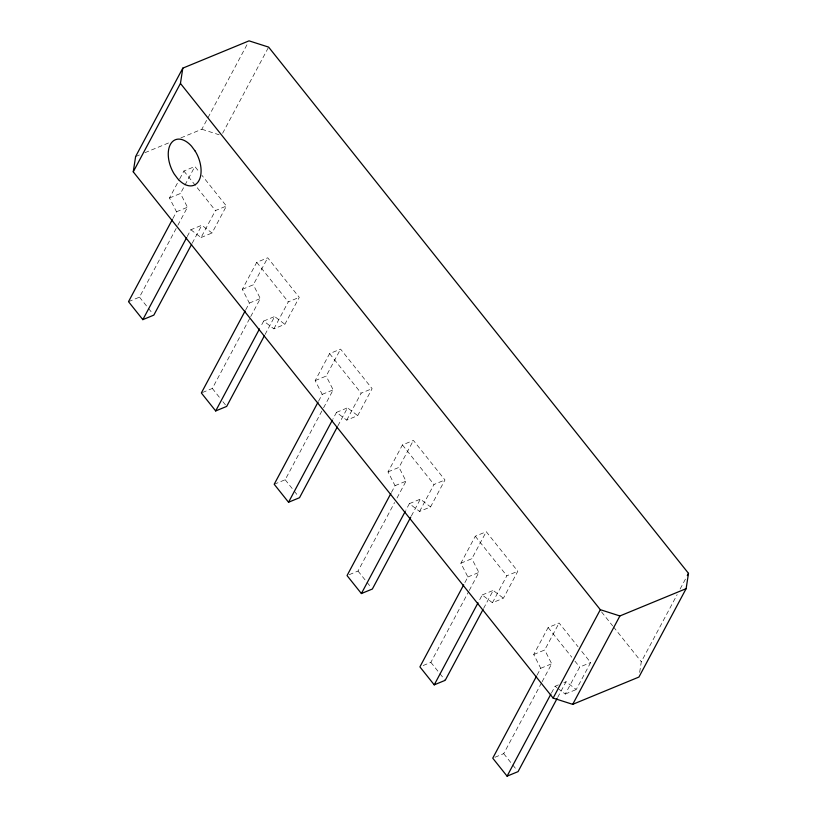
<?xml version="1.0" encoding="UTF-8"?>
<svg xmlns="http://www.w3.org/2000/svg" width="817" height="817" viewBox="0 0 817 817"><rect width="100%" height="100%" fill="white"/><g stroke="black" fill="none" stroke-linecap="round" stroke-linejoin="round"><path stroke-width="0.61" stroke-dasharray="4.08 3.06" d="M639.66 672.35L641.304 661.75L677.15 594.623M180.935 137.859L201.84 129.239L247.245 44.21M172.898 218.517L176.503 211.777L169.497 197.99L179.097 180.016M179.699 178.892L183.896 171.029L194.875 166.505L198.817 171.447M169.497 197.99L180.475 193.476L194.875 166.505M222.622 133.263L268.619 47.11M128.504 301.667L139.482 297.143L177.279 226.35M177.871 225.226L187.471 207.252L180.475 193.476M187.236 236.491L190.841 229.751L201.819 225.226L212.022 233.008L226.421 206.047L201.973 175.4M192.22 243.2L201.819 225.226M190.841 229.751L201.043 237.533L215.443 210.572L226.421 206.047M245.743 309.817L249.348 303.076L242.343 289.3L256.742 262.328L267.721 257.804L299.267 297.347L284.867 324.318L273.889 328.832L263.687 321.05L260.684 326.667M242.343 289.3L253.321 284.776L267.721 257.804M202.453 392.517L212.328 388.443L250.125 317.66M250.727 316.536L260.327 298.552L253.321 284.776M265.065 334.5L274.665 316.526L284.867 324.318M273.889 328.832L288.289 301.871L299.267 297.347M318.589 401.116L322.194 394.376L315.188 380.599L329.588 353.628L340.566 349.114L372.113 388.647L357.713 415.618L346.735 420.142L336.533 412.35L332.938 419.09M315.188 380.599L326.167 376.075L340.566 349.114M274.195 484.267L285.174 479.742L322.97 408.96M323.573 407.836L333.173 389.852L326.167 376.075M337.911 425.81L347.511 407.826L357.713 415.618M346.735 420.142L361.134 393.171L372.113 388.647M391.445 492.426L395.04 485.686L388.034 471.899L402.434 444.938L413.412 440.414L444.959 479.957L430.559 506.918L419.581 511.442L409.378 503.65L405.783 510.4M388.034 471.899L399.013 467.375L413.412 440.414M349.237 574.668L358.02 571.052L394.621 502.506M397.021 498.013L406.018 481.162L399.013 467.375M411.36 515.987L420.357 499.136L430.559 506.918M419.581 511.442L433.98 484.471L444.959 479.957M464.893 582.603L467.886 576.986L460.88 563.209L475.28 536.238L486.258 531.714L517.804 571.257L503.405 598.218L492.437 602.742L482.224 594.96L478.629 601.7M460.88 563.209L471.858 558.685L486.258 531.714M423.186 665.518L430.865 662.352L468.662 591.559M469.264 590.436L478.864 572.462L471.858 558.685M483.603 608.41L493.202 590.436L503.405 598.218M492.437 602.742L506.836 575.781L517.804 571.257M537.137 675.026L540.731 668.286L533.736 654.509L548.136 627.538L559.104 623.014L578.038 646.747M533.736 654.509L544.704 649.985L559.104 623.014M494.939 757.277L503.711 753.652L541.518 682.869M542.11 681.746L551.71 663.761L544.704 649.985M551.475 693L555.08 686.26L558.368 684.901M557.654 697.473L566.048 681.735L576.261 689.528L590.65 662.556L581.193 650.7M557.858 688.384L565.282 694.052L579.682 667.081L590.65 662.556M680.132 589.026L686.106 577.833M135.622 156.527L140.269 154.617M144.915 152.697L169.313 142.648M176.503 211.777L187.471 207.252M201.043 237.533L212.022 233.008M249.348 303.076L260.327 298.552M263.687 321.05L274.665 316.526M322.194 394.376L333.173 389.852M336.533 412.35L347.511 407.826M395.04 485.686L406.018 481.162M409.378 503.65L420.357 499.136M467.886 576.986L478.864 572.462M482.224 594.96L493.202 590.436M540.731 668.286L551.71 663.761M563.853 682.644L566.048 681.735M565.282 694.052L576.261 689.528M201.84 129.239L219.119 134.764M555.08 686.26L556.928 687.679M601.537 611.913L612.668 625.873M613.465 626.864L641.304 661.75M183.896 171.029L215.443 210.572M256.742 262.328L288.289 301.871M329.588 353.628L361.134 393.171M402.434 444.938L433.98 484.471M475.28 536.238L506.836 575.781M548.136 627.538L571.788 657.195M574.943 661.147L579.682 667.081M139.482 297.143L147.785 307.549M148.541 308.489L152.309 313.217M212.328 388.443L219.875 397.899M222.888 401.688L225.911 405.467M285.174 479.742L293.477 490.149M294.232 491.099L298.001 495.827M358.02 571.052L366.322 581.459M367.078 582.398L370.847 587.127M430.865 662.352L439.168 672.759M439.924 673.698L444.458 679.376M503.711 753.652L512.014 764.058M512.77 765.008L516.548 769.737"/><path stroke-width="1.23" d="M133.253 171.836L135.622 156.527L182.814 68.138L249.042 40.85L268.619 47.11L688.496 573.36L686.127 588.669L638.925 677.058L572.707 704.346L553.129 698.086L133.253 171.836L180.445 83.446L182.814 68.138M172.295 219.64L128.504 301.667L142.842 319.641L153.821 315.117L191.617 244.324M142.842 319.641L186.644 237.614M245.151 310.94L201.35 392.967L215.688 410.941L226.666 406.417L264.463 335.624M215.688 410.941L259.489 328.914M317.997 402.24L274.195 484.267L288.534 502.241L299.512 497.716L337.309 426.934M288.534 502.241L332.335 420.214M390.843 493.55L347.041 575.577L361.39 593.54L372.358 589.026L410.757 517.11M361.39 593.54L405.181 511.524M463.688 584.849L419.897 666.876L434.236 684.85L445.204 680.326L483.01 609.533M434.236 684.85L478.027 602.823M536.534 676.149L492.743 758.176L507.081 776.15L518.06 771.626L557.051 698.596M507.081 776.15L550.872 694.123M553.129 698.086L600.321 609.686L180.445 83.446M572.707 704.346L619.899 615.957L686.127 588.669M687.301 575.597L688.496 573.36M600.321 609.686L619.899 615.957M195.161 151.063L191.525 146.172A24.581 14.583 67.6 0 0 170.773 143.761A24.581 14.583 67.6 0 0 174.174 173.939L177.8 178.831A24.581 14.583 67.6 0 0 198.562 181.251A24.581 14.583 67.6 0 0 195.161 151.063"/></g></svg>
